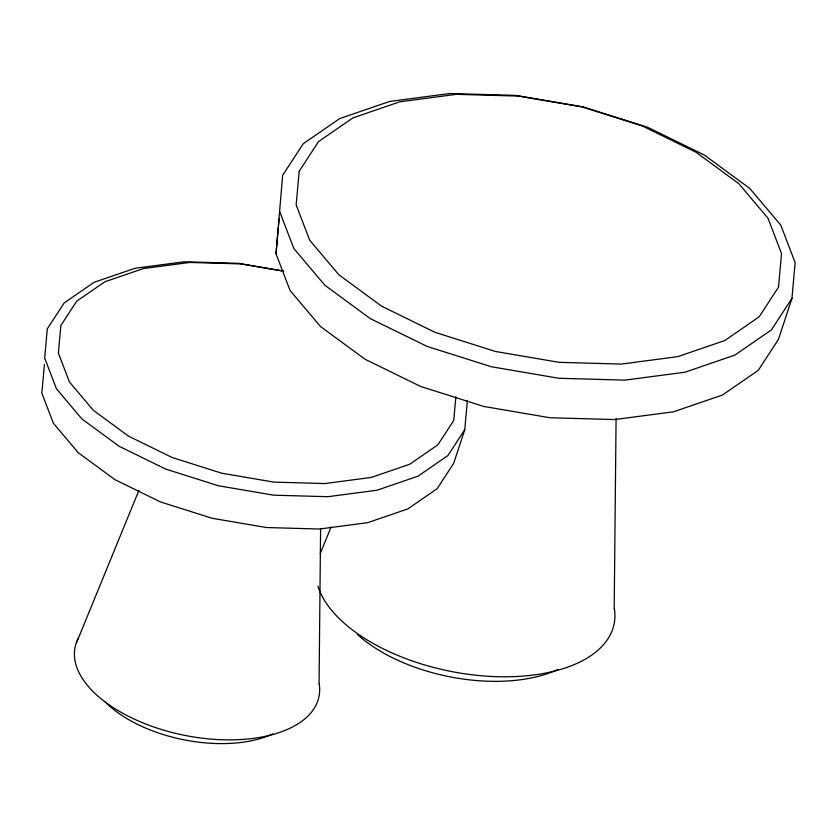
<?xml version="1.0" encoding="UTF-8"?>
<svg xmlns="http://www.w3.org/2000/svg" width="837" height="837" viewBox="0 0 837 837"><rect width="100%" height="100%" fill="white"/><g stroke="black" fill="none" stroke-linecap="round" stroke-linejoin="round"><path stroke-width="1.26" d="M319.054 684.111L320.602 528.775M614.191 608.761L616.084 418.354M276.001 253.768L282.655 175.289L303.214 143.755L339.717 118.561L389.686 101.434L449.71 93.524L515.707 95.387L583.18 106.885L647.524 127.234L704.356 155.054L749.806 188.451L780.775 225.143L795.15 262.63L791.948 298.359L778.441 339.393L758.291 370.31L722.509 395.012L673.513 411.804L614.661 419.557L549.961 417.736L483.807 406.458L420.729 386.506L365.016 359.23L320.456 326.493L290.094 290.523L276.001 253.768L278.323 227.821M44.424 364.419L41.85 393.128L53.401 423.26L78.291 452.744L114.805 479.58L160.484 501.938L212.19 518.291L266.407 527.53L319.441 529.026L367.684 522.675L407.839 508.906L437.176 488.662L453.685 463.321L464.765 429.684L467.381 400.4M278.554 225.226L279.139 218.739M455.872 396.675L453.738 420.477L437.887 444.803L409.722 464.242L371.178 477.456L324.871 483.556L273.95 482.122L221.899 473.25L172.265 457.557L128.417 436.087L93.357 410.329L69.471 382.017L58.381 353.099L60.839 325.541L76.701 301.205L104.855 281.776L143.409 268.551L189.717 262.452L240.637 263.896L283.795 271.251M76.512 642.774L138.942 490.304M320.257 553.508L331.128 526.975M464.765 429.684L447.921 455.537L417.998 476.18L377.037 490.231L327.832 496.707L273.73 495.18L218.426 485.763L165.684 469.076L119.105 446.267L81.848 418.898L56.466 388.818L44.685 358.1L47.311 328.805L64.156 302.963L94.068 282.31L135.029 268.269L184.234 261.782L238.336 263.31L283.345 270.979M791.948 298.359L771.4 329.893L734.896 355.087L684.928 372.224L624.894 380.134L558.896 378.272L491.434 366.773L427.09 346.413L370.247 318.594L324.808 285.197L293.839 248.505L279.464 211.018M614.4 608.781A151.811 78.866 11.4 0 1 484.497 676.014A151.811 78.866 11.4 0 1 317.903 586.109M557.871 669.454A129.034 67.033 11.4 0 1 357.598 634.592M319.232 684.132A124.431 64.648 11.4 0 1 186.766 735.765A124.431 64.648 11.4 0 1 78.27 638.223M272.726 733.934A105.765 54.949 11.4 0 1 104.792 701.458M299.175 171.303L296.162 204.929L309.69 240.209L338.839 274.745L381.609 306.175L435.104 332.362L495.661 351.519L559.168 362.337L621.284 364.085L677.782 356.646L724.811 340.523L759.169 316.804L778.504 287.133L781.517 253.506L767.989 218.216L738.841 183.69L696.07 152.261L642.575 126.073L582.018 106.916L518.521 96.088L456.395 94.34L399.898 101.779L352.869 117.912L318.51 141.62L299.175 171.303"/></g></svg>
